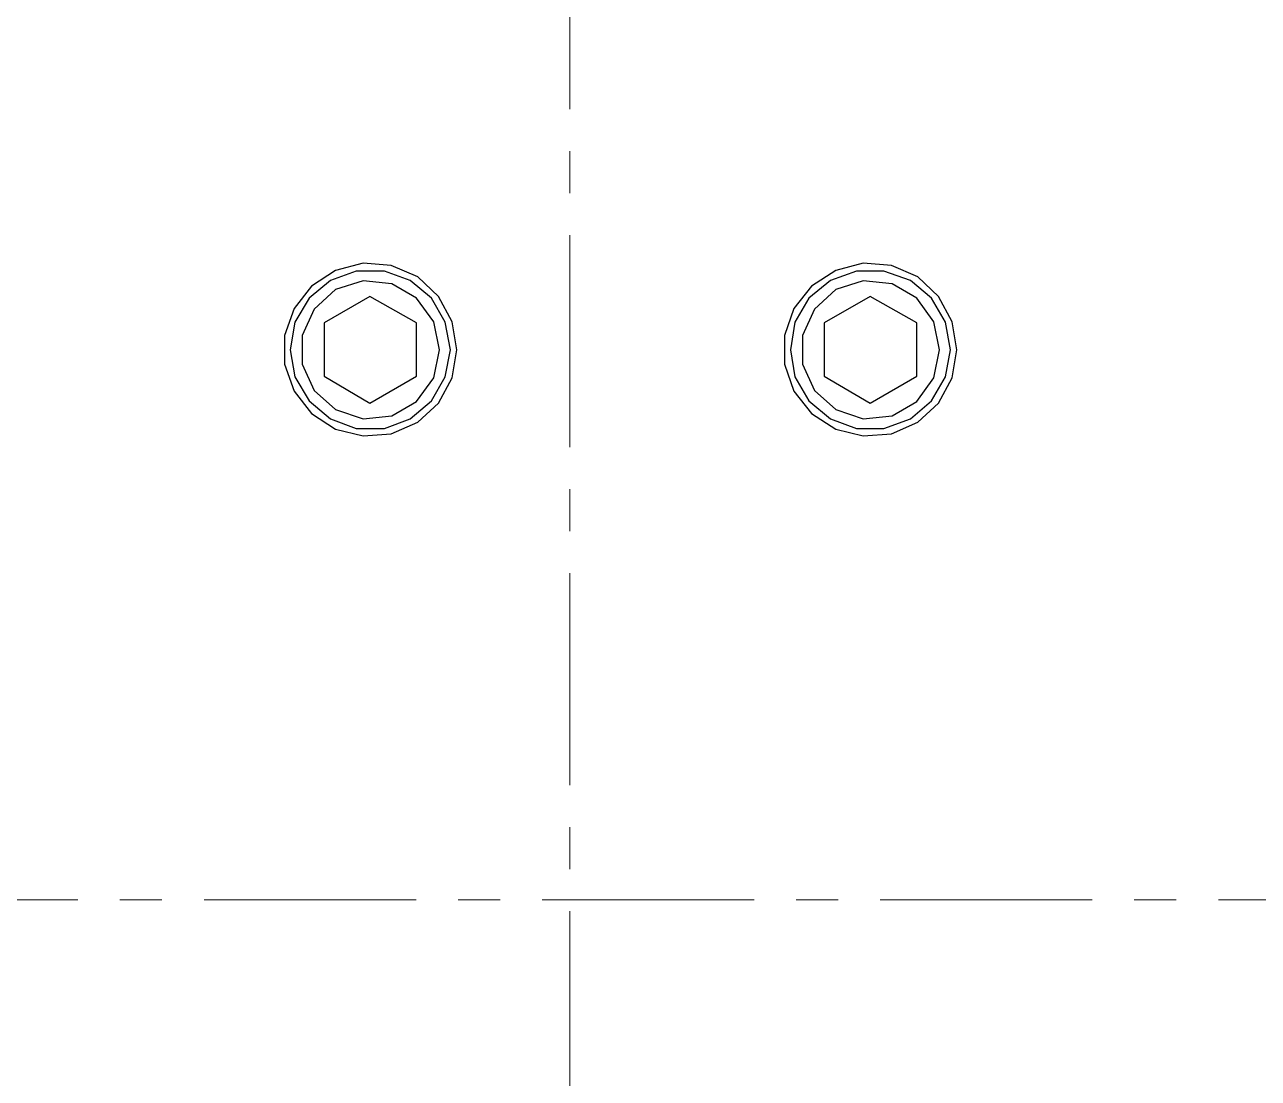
# Model space of a CAD drawing. Header units: millimetres. Extents: x -211 to 45495, y 24 to 52952.
# Drawn here: x 9112 to 9297, y 34092.5 to 34250.6 of the extents above; entities that cross this region are included whole.
import ezdxf

# ---------------------------------------------------------------- set-up
doc = ezdxf.new("R2010")
doc.units = ezdxf.units.MM
doc.linetypes.add('CENTER', pattern=[50.7, 31.8, -6.3, 6.3, -6.3])
doc.layers.add('Layer2', color=7, linetype='Continuous')

# ---------------------------------------------------------------- blocks, each defined once
blk = doc.blocks.new('BLKF2650')
at = {"layer": 'Layer2', "color": 3, "linetype": 'Continuous', "lineweight": 25}
for p, q in [((9237.75, 34212.11), (9233.62, 34210.82)), ((9242.06, 34211.68), (9237.75, 34212.11)), ((9245.76, 34209.53), (9242.06, 34211.68)), ((9233.62, 34210.82), (9230.43, 34207.89)), ((9248.34, 34206), (9245.76, 34209.53)), ((9230.43, 34207.89), (9228.62, 34203.93)), ((9249.2, 34201.78), (9248.34, 34206)), ((9228.62, 34203.93), (9228.62, 34199.62)), ((9228.62, 34199.62), (9230.43, 34195.66)), ((9245.76, 34194.03), (9248.34, 34197.56)), ((9230.43, 34195.66), (9233.62, 34192.82)), ((9242.06, 34191.87), (9245.76, 34194.03)), ((9233.62, 34192.82), (9237.75, 34191.44)), ((9237.75, 34191.44), (9242.06, 34191.87))]:
    blk.add_line(p, q, dxfattribs=at)
blk = doc.blocks.new('BLKF2651')
at = {"layer": 'Layer2', "color": 3, "linetype": 'Continuous', "lineweight": 25}
for p, q in [((9236.72, 34213.57), (9232.84, 34212.2)), ((9240.85, 34213.57), (9236.72, 34213.57)), ((9244.81, 34212.2), (9240.85, 34213.57)), ((9232.84, 34212.2), (9229.57, 34209.53)), ((9248, 34209.53), (9244.81, 34212.2)), ((9229.57, 34209.53), (9227.5, 34205.91)), ((9250.07, 34205.91), (9248, 34209.53)), ((9227.5, 34205.91), (9226.81, 34201.78)), ((9250.84, 34201.78), (9250.07, 34205.91)), ((9226.81, 34201.78), (9227.5, 34197.73)), ((9227.5, 34197.73), (9229.57, 34194.11)), ((9248, 34194.11), (9250.07, 34197.73)), ((9229.57, 34194.11), (9232.84, 34191.44)), ((9244.81, 34191.44), (9248, 34194.11)), ((9232.84, 34191.44), (9236.72, 34189.98)), ((9240.85, 34189.98), (9244.81, 34191.44)), ((9236.72, 34189.98), (9240.85, 34189.98))]:
    blk.add_line(p, q, dxfattribs=at)
blk = doc.blocks.new('BLKF2652')
at = {"layer": 'Layer2', "color": 3, "linetype": 'Continuous', "lineweight": 25}
for p, q in [((9162.75, 34212.11), (9158.61, 34210.82)), ((9167.05, 34211.68), (9162.75, 34212.11)), ((9170.75, 34209.53), (9167.05, 34211.68)), ((9158.61, 34210.82), (9155.43, 34207.89)), ((9173.34, 34206), (9170.75, 34209.53)), ((9155.43, 34207.89), (9153.62, 34203.93)), ((9174.2, 34201.78), (9173.34, 34206)), ((9153.62, 34203.93), (9153.62, 34199.62)), ((9153.62, 34199.62), (9155.43, 34195.66)), ((9170.75, 34194.03), (9173.34, 34197.56)), ((9155.43, 34195.66), (9158.61, 34192.82)), ((9167.05, 34191.87), (9170.75, 34194.03)), ((9158.61, 34192.82), (9162.75, 34191.44)), ((9162.75, 34191.44), (9167.05, 34191.87))]:
    blk.add_line(p, q, dxfattribs=at)
blk = doc.blocks.new('BLKF2653')
at = {"layer": 'Layer2', "color": 3, "linetype": 'Continuous', "lineweight": 25}
for p, q in [((9161.71, 34213.57), (9157.84, 34212.2)), ((9165.93, 34213.57), (9161.71, 34213.57)), ((9169.81, 34212.2), (9165.93, 34213.57)), ((9157.84, 34212.2), (9154.65, 34209.53)), ((9172.99, 34209.53), (9169.81, 34212.2)), ((9154.65, 34209.53), (9152.5, 34205.91)), ((9175.06, 34205.91), (9172.99, 34209.53)), ((9152.5, 34205.91), (9151.81, 34201.78)), ((9175.83, 34201.78), (9175.06, 34205.91)), ((9151.81, 34201.78), (9152.5, 34197.73)), ((9152.5, 34197.73), (9154.65, 34194.11)), ((9172.99, 34194.11), (9175.06, 34197.73)), ((9154.65, 34194.11), (9157.84, 34191.44)), ((9169.81, 34191.44), (9172.99, 34194.11)), ((9157.84, 34191.44), (9161.71, 34189.98)), ((9165.93, 34189.98), (9169.81, 34191.44)), ((9161.71, 34189.98), (9165.93, 34189.98))]:
    blk.add_line(p, q, dxfattribs=at)
blk = doc.blocks.new('BLKF2869')
at = {"layer": 'Layer2', "color": 3, "linetype": 'Continuous', "lineweight": 25}
for p, q in [((9233.62, 34213.66), (9230, 34211.33)), ((9237.75, 34214.78), (9233.62, 34213.66)), ((9241.97, 34214.43), (9237.75, 34214.78)), ((9245.93, 34212.71), (9241.97, 34214.43)), ((9249.03, 34209.78), (9245.93, 34212.71)), ((9230, 34211.33), (9227.33, 34207.98)), ((9251.1, 34206), (9249.03, 34209.78)), ((9227.33, 34207.98), (9225.95, 34203.93)), ((9251.79, 34201.78), (9251.1, 34206)), ((9225.95, 34203.93), (9225.95, 34199.62)), ((9225.95, 34199.62), (9227.33, 34195.58)), ((9249.03, 34193.77), (9251.1, 34197.56)), ((9227.33, 34195.58), (9230, 34192.22)), ((9245.93, 34190.93), (9249.03, 34193.77)), ((9230, 34192.22), (9233.62, 34189.89)), ((9233.62, 34189.89), (9237.75, 34188.86)), ((9237.75, 34188.86), (9241.97, 34189.2)), ((9241.97, 34189.2), (9245.93, 34190.93))]:
    blk.add_line(p, q, dxfattribs=at)
blk = doc.blocks.new('BLKF2870')
at = {"layer": 'Layer2', "color": 3, "linetype": 'Continuous', "lineweight": 25}
for p, q in [((9158.61, 34213.66), (9155, 34211.33)), ((9162.75, 34214.78), (9158.61, 34213.66)), ((9166.96, 34214.43), (9162.75, 34214.78)), ((9170.93, 34212.71), (9166.96, 34214.43)), ((9174.03, 34209.78), (9170.93, 34212.71)), ((9155, 34211.33), (9152.41, 34207.98)), ((9176.09, 34206), (9174.03, 34209.78)), ((9152.41, 34207.98), (9150.95, 34203.93)), ((9176.78, 34201.78), (9176.09, 34206)), ((9150.95, 34203.93), (9150.95, 34199.62)), ((9150.95, 34199.62), (9152.41, 34195.58)), ((9174.03, 34193.77), (9176.09, 34197.56)), ((9152.41, 34195.58), (9155, 34192.22)), ((9170.93, 34190.93), (9174.03, 34193.77)), ((9155, 34192.22), (9158.61, 34189.89)), ((9158.61, 34189.89), (9162.75, 34188.86)), ((9162.75, 34188.86), (9166.96, 34189.2)), ((9166.96, 34189.2), (9170.93, 34190.93))]:
    blk.add_line(p, q, dxfattribs=at)
blk = doc.blocks.new('BLKF2465')
at = {"layer": 'Layer2', "color": 7, "linetype": 'CENTER', "lineweight": 13}
for p, q in [((9193.75, 33933.68), (9193.75, 34639.56)), ((10286.09, 34119.28), (8346.09, 34119.28))]:
    blk.add_line(p, q, dxfattribs=at)
at = {"layer": 'Layer2', "color": 3, "linetype": 'Continuous', "lineweight": 25}
for p, q in [((9163.78, 34209.78), (9156.89, 34205.82)), ((9170.75, 34205.82), (9163.78, 34209.78)), ((9238.78, 34209.78), (9231.9, 34205.82)), ((9245.76, 34205.82), (9238.78, 34209.78)), ((9156.89, 34205.82), (9156.89, 34197.81)), ((9170.75, 34197.81), (9170.75, 34205.82)), ((9231.9, 34205.82), (9231.9, 34197.81)), ((9245.76, 34197.81), (9245.76, 34205.82)), ((9173.34, 34197.56), (9174.2, 34201.78)), ((9175.06, 34197.73), (9175.83, 34201.78)), ((9176.09, 34197.56), (9176.78, 34201.78)), ((9248.34, 34197.56), (9249.2, 34201.78)), ((9250.07, 34197.73), (9250.84, 34201.78)), ((9251.1, 34197.56), (9251.79, 34201.78)), ((9156.89, 34197.81), (9163.78, 34193.77)), ((9163.78, 34193.77), (9170.75, 34197.81)), ((9231.9, 34197.81), (9238.78, 34193.77)), ((9238.78, 34193.77), (9245.76, 34197.81))]:
    blk.add_line(p, q, dxfattribs=at)
for name in ['BLKF2870', 'BLKF2653', 'BLKF2869', 'BLKF2651', 'BLKF2652', 'BLKF2650']:
    blk.add_blockref(name, (0, 0), dxfattribs=at)

msp = doc.modelspace()

# ---------------------------------------------------------------- block references
at = {"layer": 'Layer2', "color": 3, "linetype": 'Continuous', "lineweight": 25}
msp.add_blockref('BLKF2465', (0, 0), dxfattribs=at)

doc.saveas('drawing.dxf')
